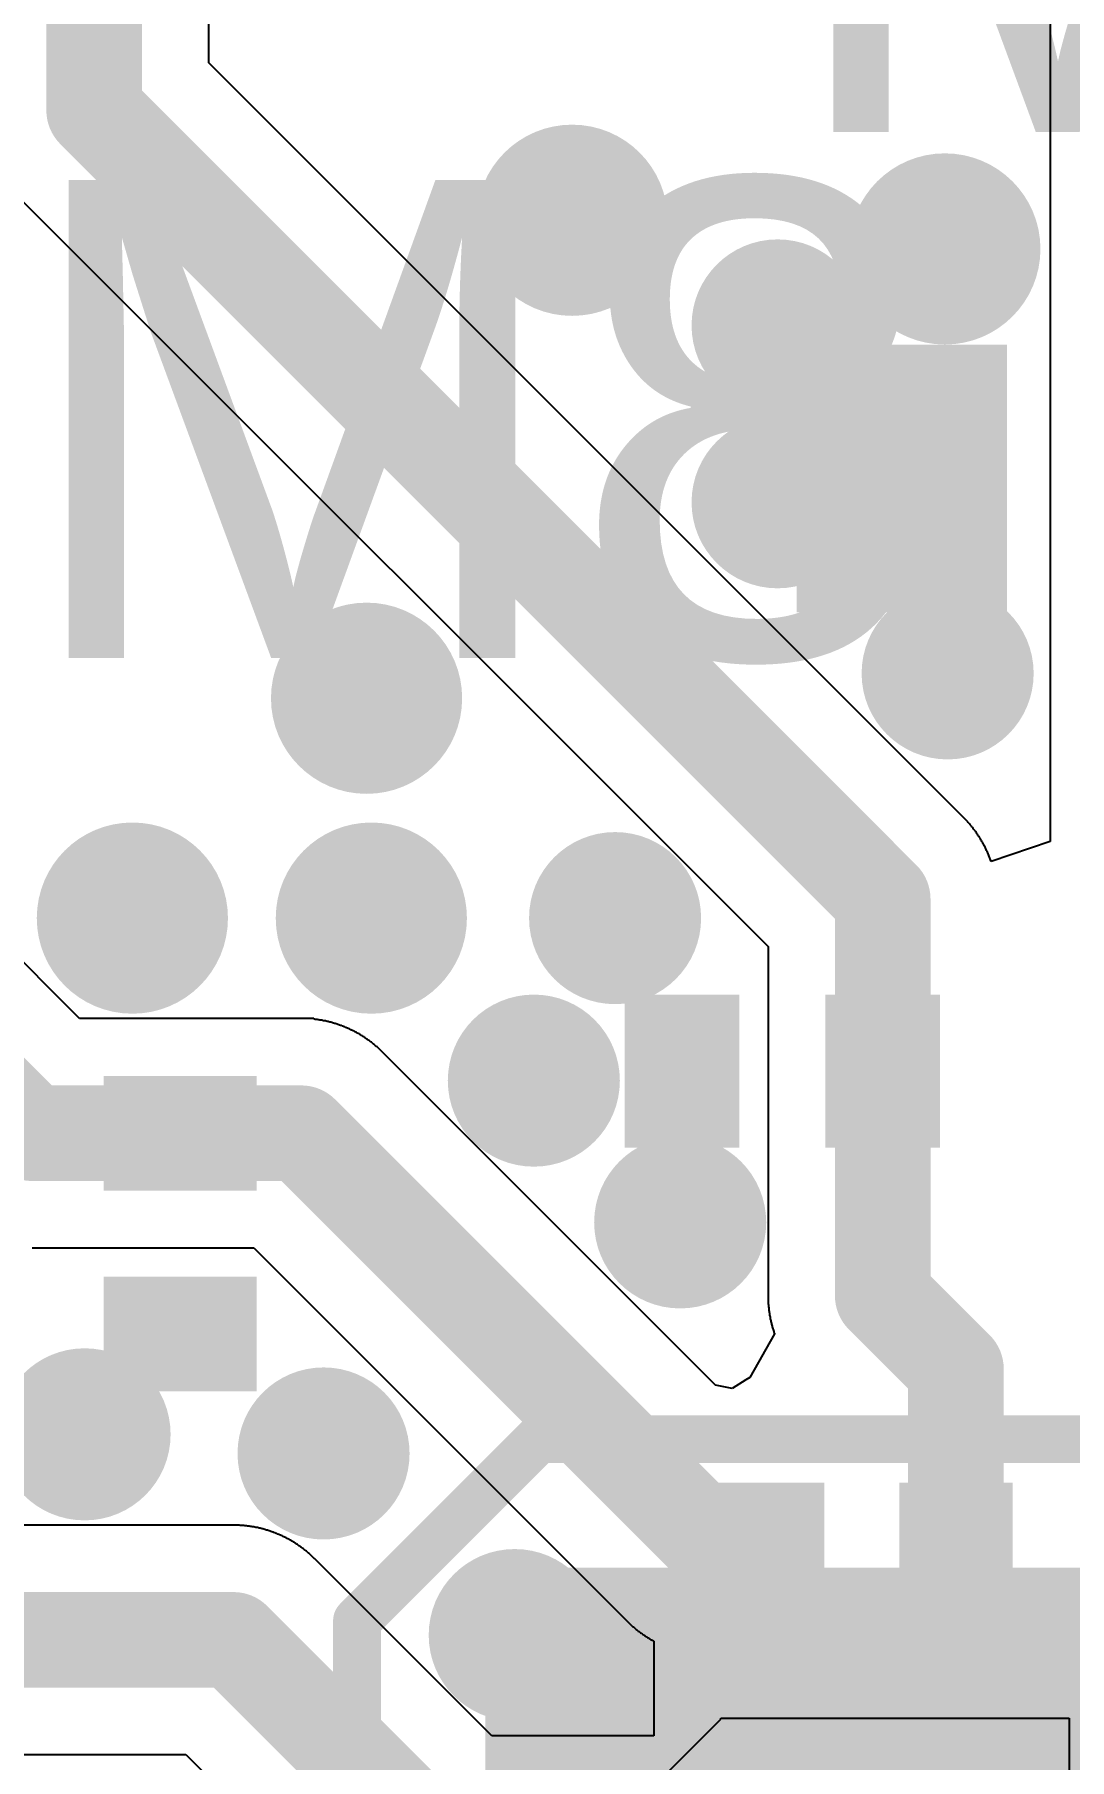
# Model space of a CAD drawing. Header units: millimetres. Extents: x -0.01 to 2.64, y -2.47 to 1.86.
# Drawn here: x 0.7438 to 0.852, y 0.639 to 0.8194 of the extents above; entities that cross this region are included whole.
import ezdxf

# ---------------------------------------------------------------- set-up
doc = ezdxf.new("R2010")
doc.units = ezdxf.units.MM
doc.header["$MEASUREMENT"] = 0
for name, color, linetype in [('BottomLayer', 5, 'Continuous'), ('BottomSolder', 6, 'Continuous'), ('MidLayer1', 16, 'Continuous'), ('MidLayer2', 76, 'Continuous'), ('TopLayer', 1, 'Continuous'), ('TopOverlay', 2, 'Continuous'), ('TopSolder', 216, 'Continuous'), ('ViaHoleLayer', 16, 'Continuous')]:
    doc.layers.add(name, color=color, linetype=linetype)
doc.styles.add('Arial', font='', dxfattribs={"height": 0.2})
doc.styles.get('Arial').set_extended_font_data('Arial')

# ---------------------------------------------------------------- blocks, each defined once
blk = doc.blocks.new('QFN16_3_3___R__G_18')
at = {"layer": 'BottomSolder'}
blk.add_hatch(color=6, dxfattribs=at).paths.add_polyline_path([(-0.05906, -0.05906), (0.05906, -0.05906), (0.05906, 0.05906), (-0.05906, 0.05906)])
at = {"layer": 'TopLayer'}
for points in [[(-0.02461, 0.06693), (-0.02461, 0.04331), (-0.03445, 0.04331), (-0.03445, 0.06693)], [(-0.00492, 0.06693), (-0.00492, 0.04331), (-0.01476, 0.04331), (-0.01476, 0.06693)], [(0.01476, 0.06693), (0.01476, 0.04331), (0.00492, 0.04331), (0.00492, 0.06693)], [(0.03445, 0.06693), (0.03445, 0.04331), (0.02461, 0.04331), (0.02461, 0.06693)], [(-0.06693, 0.03445), (-0.04331, 0.03445), (-0.04331, 0.02461), (-0.06693, 0.02461)], [(0.04331, 0.03445), (0.06693, 0.03445), (0.06693, 0.02461), (0.04331, 0.02461)], [(-0.03346, -0.03346), (-0.03346, 0.03346), (0.03346, 0.03346), (0.03346, -0.03346)], [(-0.06693, 0.01476), (-0.04331, 0.01476), (-0.04331, 0.00492), (-0.06693, 0.00492)], [(0.04331, 0.01476), (0.06693, 0.01476), (0.06693, 0.00492), (0.04331, 0.00492)], [(-0.06693, -0.00492), (-0.04331, -0.00492), (-0.04331, -0.01476), (-0.06693, -0.01476)], [(0.04331, -0.00492), (0.06693, -0.00492), (0.06693, -0.01476), (0.04331, -0.01476)], [(-0.06693, -0.02461), (-0.04331, -0.02461), (-0.04331, -0.03445), (-0.06693, -0.03445)], [(0.04331, -0.02461), (0.06693, -0.02461), (0.06693, -0.03445), (0.04331, -0.03445)], [(-0.03445, -0.06693), (-0.03445, -0.04331), (-0.02461, -0.04331), (-0.02461, -0.06693)], [(-0.01476, -0.06693), (-0.01476, -0.04331), (-0.00492, -0.04331), (-0.00492, -0.06693)], [(0.00492, -0.06693), (0.00492, -0.04331), (0.01476, -0.04331), (0.01476, -0.06693)], [(0.02461, -0.06693), (0.02461, -0.04331), (0.03445, -0.04331), (0.03445, -0.06693)]]:
    blk.add_hatch(color=1, dxfattribs=at).paths.add_polyline_path(points)
at = {"layer": 'TopSolder'}
for points in [[(-0.02361, 0.06793), (-0.02361, 0.04231), (-0.03545, 0.04231), (-0.03545, 0.06793)], [(-0.00392, 0.06793), (-0.00392, 0.04231), (-0.01576, 0.04231), (-0.01576, 0.06793)], [(0.01576, 0.06793), (0.01576, 0.04231), (0.00392, 0.04231), (0.00392, 0.06793)], [(0.03545, 0.06793), (0.03545, 0.04231), (0.02361, 0.04231), (0.02361, 0.06793)], [(-0.06793, 0.03545), (-0.04231, 0.03545), (-0.04231, 0.02361), (-0.06793, 0.02361)], [(-0.03446, -0.03446), (-0.03446, 0.03446), (0.03446, 0.03446), (0.03446, -0.03446)], [(0.04231, 0.03545), (0.06793, 0.03545), (0.06793, 0.02361), (0.04231, 0.02361)], [(-0.06793, 0.01576), (-0.04231, 0.01576), (-0.04231, 0.00392), (-0.06793, 0.00392)], [(0.04231, 0.01576), (0.06793, 0.01576), (0.06793, 0.00392), (0.04231, 0.00392)], [(-0.06793, -0.00392), (-0.04231, -0.00392), (-0.04231, -0.01576), (-0.06793, -0.01576)], [(0.04231, -0.00392), (0.06793, -0.00392), (0.06793, -0.01576), (0.04231, -0.01576)], [(-0.06793, -0.02361), (-0.04231, -0.02361), (-0.04231, -0.03545), (-0.06793, -0.03545)], [(0.04231, -0.02361), (0.06793, -0.02361), (0.06793, -0.03545), (0.04231, -0.03545)], [(-0.03545, -0.06793), (-0.03545, -0.04231), (-0.02361, -0.04231), (-0.02361, -0.06793)], [(-0.01576, -0.06793), (-0.01576, -0.04231), (-0.00392, -0.04231), (-0.00392, -0.06793)], [(0.00392, -0.06793), (0.00392, -0.04231), (0.01576, -0.04231), (0.01576, -0.06793)], [(0.02361, -0.06793), (0.02361, -0.04231), (0.03545, -0.04231), (0.03545, -0.06793)]]:
    blk.add_hatch(color=216, dxfattribs=at).paths.add_polyline_path(points)
at = {"layer": 'TopOverlay', "const_width": 0.005}
for points in [[(-0.0725, 0.0535), (-0.0535, 0.0725)], [(-0.0535, 0.0725), (-0.02997, 0.0725)], [(-0.02997, 0.0725), (0.0725, 0.0725)], [(0.0725, -0.0725), (0.0725, 0.0725)], [(-0.0725, 0.02097), (-0.0725, 0.0535)], [(-0.0725, -0.0725), (-0.0725, 0.02097)], [(-0.0725, -0.0725), (0.0725, -0.0725)]]:
    blk.add_lwpolyline(points, dxfattribs=at)
at = {"layer": 'TopOverlay', "const_width": 0.0025}
for points in [[(-0.05475, 0.0725, 1), (-0.05225, 0.0725, 1)], [(-0.05475, 0.0725, 1), (-0.05225, 0.0725, 1)], [(-0.03122, 0.0725, 1), (-0.02872, 0.0725, 1)], [(-0.03122, 0.0725, 1), (-0.02872, 0.0725, 1)], [(0.07125, 0.0725, 1), (0.07375, 0.0725, 1)], [(0.07125, 0.0725, 1), (0.07375, 0.0725, 1)], [(-0.07375, 0.0535, 1), (-0.07125, 0.0535, 1)], [(-0.07375, 0.0535, 1), (-0.07125, 0.0535, 1)], [(-0.07375, 0.02097, 1), (-0.07125, 0.02097, 1)], [(-0.07375, 0.02097, 1), (-0.07125, 0.02097, 1)], [(-0.07375, -0.0725, 1), (-0.07125, -0.0725, 1)], [(-0.07375, -0.0725, 1), (-0.07125, -0.0725, 1)], [(0.07125, -0.0725, 1), (0.07375, -0.0725, 1)], [(0.07125, -0.0725, 1), (0.07375, -0.0725, 1)]]:
    blk.add_lwpolyline(points, format="xyb", close=True, dxfattribs=at)
blk = doc.blocks.new('0402_20_26_16_26')
at = {"layer": 'TopLayer'}
for points in [[(-0.028, 0.013), (-0.008, 0.013), (-0.008, -0.013), (-0.028, -0.013)], [(0.008, 0.013), (0.028, 0.013), (0.028, -0.013), (0.008, -0.013)]]:
    blk.add_hatch(color=1, dxfattribs=at).paths.add_polyline_path(points)
at = {"layer": 'TopSolder'}
for points in [[(-0.029, 0.014), (-0.007, 0.014), (-0.007, -0.014), (-0.029, -0.014)], [(0.007, 0.014), (0.029, 0.014), (0.029, -0.014), (0.007, -0.014)]]:
    blk.add_hatch(color=216, dxfattribs=at).paths.add_polyline_path(points)
blk = doc.blocks.new('0201_10_14_11_28')
at = {"layer": 'TopLayer'}
for points in [[(-0.0155, 0.007), (-0.0055, 0.007), (-0.0055, -0.007), (-0.0155, -0.007)], [(0.0055, 0.007), (0.0155, 0.007), (0.0155, -0.007), (0.0055, -0.007)]]:
    blk.add_hatch(color=1, dxfattribs=at).paths.add_polyline_path(points)
at = {"layer": 'TopSolder'}
for points in [[(-0.0165, 0.008), (-0.0045, 0.008), (-0.0045, -0.008), (-0.0165, -0.008)], [(0.0045, 0.008), (0.0165, 0.008), (0.0165, -0.008), (0.0045, -0.008)]]:
    blk.add_hatch(color=216, dxfattribs=at).paths.add_polyline_path(points)
blk = doc.blocks.new('0201_10_14_11_30')
at = {"layer": 'TopLayer'}
for points in [[(-0.0155, 0.007), (-0.0055, 0.007), (-0.0055, -0.007), (-0.0155, -0.007)], [(0.0055, 0.007), (0.0155, 0.007), (0.0155, -0.007), (0.0055, -0.007)]]:
    blk.add_hatch(color=1, dxfattribs=at).paths.add_polyline_path(points)
at = {"layer": 'TopSolder'}
for points in [[(-0.0165, 0.008), (-0.0045, 0.008), (-0.0045, -0.008), (-0.0165, -0.008)], [(0.0045, 0.008), (0.0165, 0.008), (0.0165, -0.008), (0.0045, -0.008)]]:
    blk.add_hatch(color=216, dxfattribs=at).paths.add_polyline_path(points)

msp = doc.modelspace()

# ---------------------------------------------------------------- hatches: boundary and pattern name
at = {"layer": 'BottomLayer'}
h = msp.add_hatch(color=5, dxfattribs=at)
edge = h.paths.add_edge_path()
edge.add_arc((0.8, 0.8), 0.01, 0, 360)
h = msp.add_hatch(color=5, dxfattribs=at)
edge = h.paths.add_edge_path()
edge.add_arc((0.839, 0.797), 0.01, 0, 360)
h = msp.add_hatch(color=5, dxfattribs=at)
edge = h.paths.add_edge_path()
edge.add_arc((0.8215, 0.789), 0.009, 0, 360)
h = msp.add_hatch(color=5, dxfattribs=at)
edge = h.paths.add_edge_path()
edge.add_arc((0.8215, 0.7705), 0.009, 0, 360)
h = msp.add_hatch(color=5, dxfattribs=at)
edge = h.paths.add_edge_path()
edge.add_arc((0.83929, 0.7526), 0.009, 0, 360)
h = msp.add_hatch(color=5, dxfattribs=at)
edge = h.paths.add_edge_path()
edge.add_arc((0.7785, 0.75), 0.01, 0, 360)
h = msp.add_hatch(color=5, dxfattribs=at)
edge = h.paths.add_edge_path()
edge.add_arc((0.754, 0.727), 0.01, 0, 360)
h = msp.add_hatch(color=5, dxfattribs=at)
edge = h.paths.add_edge_path()
edge.add_arc((0.779, 0.727), 0.01, 0, 360)
h = msp.add_hatch(color=5, dxfattribs=at)
edge = h.paths.add_edge_path()
edge.add_arc((0.8045, 0.727), 0.009, 0, 360)
h = msp.add_hatch(color=5, dxfattribs=at)
edge = h.paths.add_edge_path()
edge.add_arc((0.796, 0.71), 0.009, 0, 360)
h = msp.add_hatch(color=5, dxfattribs=at)
edge = h.paths.add_edge_path()
edge.add_arc((0.81131, 0.69517), 0.009, 0, 360)
h = msp.add_hatch(color=5, dxfattribs=at)
edge = h.paths.add_edge_path()
edge.add_arc((0.749, 0.673), 0.009, 0, 360)
h = msp.add_hatch(color=5, dxfattribs=at)
edge = h.paths.add_edge_path()
edge.add_arc((0.774, 0.671), 0.009, 0, 360)
h = msp.add_hatch(color=5, dxfattribs=at)
edge = h.paths.add_edge_path()
edge.add_arc((0.794, 0.652), 0.009, 0, 360)
at = {"layer": 'MidLayer1'}
h = msp.add_hatch(color=16, dxfattribs=at)
edge = h.paths.add_edge_path()
edge.add_arc((0.8, 0.8), 0.01, 0, 360)
h = msp.add_hatch(color=16, dxfattribs=at)
edge = h.paths.add_edge_path()
edge.add_arc((0.839, 0.797), 0.01, 0, 360)
h = msp.add_hatch(color=16, dxfattribs=at)
edge = h.paths.add_edge_path()
edge.add_arc((0.8215, 0.789), 0.009, 0, 360)
h = msp.add_hatch(color=16, dxfattribs=at)
edge = h.paths.add_edge_path()
edge.add_arc((0.8215, 0.7705), 0.009, 0, 360)
h = msp.add_hatch(color=16, dxfattribs=at)
edge = h.paths.add_edge_path()
edge.add_arc((0.83929, 0.7526), 0.009, 0, 360)
h = msp.add_hatch(color=16, dxfattribs=at)
edge = h.paths.add_edge_path()
edge.add_arc((0.7785, 0.75), 0.01, 0, 360)
h = msp.add_hatch(color=16, dxfattribs=at)
edge = h.paths.add_edge_path()
edge.add_arc((0.754, 0.727), 0.01, 0, 360)
h = msp.add_hatch(color=16, dxfattribs=at)
edge = h.paths.add_edge_path()
edge.add_arc((0.779, 0.727), 0.01, 0, 360)
h = msp.add_hatch(color=16, dxfattribs=at)
edge = h.paths.add_edge_path()
edge.add_arc((0.8045, 0.727), 0.009, 0, 360)
h = msp.add_hatch(color=16, dxfattribs=at)
edge = h.paths.add_edge_path()
edge.add_arc((0.796, 0.71), 0.009, 0, 360)
h = msp.add_hatch(color=16, dxfattribs=at)
edge = h.paths.add_edge_path()
edge.add_arc((0.81131, 0.69517), 0.009, 0, 360)
h = msp.add_hatch(color=16, dxfattribs=at)
edge = h.paths.add_edge_path()
edge.add_arc((0.749, 0.673), 0.009, 0, 360)
h = msp.add_hatch(color=16, dxfattribs=at)
edge = h.paths.add_edge_path()
edge.add_arc((0.774, 0.671), 0.009, 0, 360)
h = msp.add_hatch(color=16, dxfattribs=at)
edge = h.paths.add_edge_path()
edge.add_arc((0.794, 0.652), 0.009, 0, 360)
at = {"layer": 'MidLayer2'}
h = msp.add_hatch(color=76, dxfattribs=at)
edge = h.paths.add_edge_path()
edge.add_arc((0.8, 0.8), 0.01, 0, 360)
h = msp.add_hatch(color=76, dxfattribs=at)
edge = h.paths.add_edge_path()
edge.add_arc((0.839, 0.797), 0.01, 0, 360)
h = msp.add_hatch(color=76, dxfattribs=at)
edge = h.paths.add_edge_path()
edge.add_arc((0.8215, 0.789), 0.009, 0, 360)
h = msp.add_hatch(color=76, dxfattribs=at)
edge = h.paths.add_edge_path()
edge.add_arc((0.8215, 0.7705), 0.009, 0, 360)
h = msp.add_hatch(color=76, dxfattribs=at)
edge = h.paths.add_edge_path()
edge.add_arc((0.83929, 0.7526), 0.009, 0, 360)
h = msp.add_hatch(color=76, dxfattribs=at)
edge = h.paths.add_edge_path()
edge.add_arc((0.7785, 0.75), 0.01, 0, 360)
h = msp.add_hatch(color=76, dxfattribs=at)
edge = h.paths.add_edge_path()
edge.add_arc((0.754, 0.727), 0.01, 0, 360)
h = msp.add_hatch(color=76, dxfattribs=at)
edge = h.paths.add_edge_path()
edge.add_arc((0.779, 0.727), 0.01, 0, 360)
h = msp.add_hatch(color=76, dxfattribs=at)
edge = h.paths.add_edge_path()
edge.add_arc((0.8045, 0.727), 0.009, 0, 360)
h = msp.add_hatch(color=76, dxfattribs=at)
edge = h.paths.add_edge_path()
edge.add_arc((0.796, 0.71), 0.009, 0, 360)
h = msp.add_hatch(color=76, dxfattribs=at)
edge = h.paths.add_edge_path()
edge.add_arc((0.81131, 0.69517), 0.009, 0, 360)
h = msp.add_hatch(color=76, dxfattribs=at)
edge = h.paths.add_edge_path()
edge.add_arc((0.749, 0.673), 0.009, 0, 360)
h = msp.add_hatch(color=76, dxfattribs=at)
edge = h.paths.add_edge_path()
edge.add_arc((0.774, 0.671), 0.009, 0, 360)
h = msp.add_hatch(color=76, dxfattribs=at)
edge = h.paths.add_edge_path()
edge.add_arc((0.794, 0.652), 0.009, 0, 360)
at = {"layer": 'TopLayer'}
h = msp.add_hatch(color=1, dxfattribs=at)
edge = h.paths.add_edge_path()
edge.add_arc((0.8, 0.8), 0.01, 0, 360)
h = msp.add_hatch(color=1, dxfattribs=at)
edge = h.paths.add_edge_path()
edge.add_arc((0.839, 0.797), 0.01, 0, 360)
h = msp.add_hatch(color=1, dxfattribs=at)
edge = h.paths.add_edge_path()
edge.add_arc((0.8215, 0.789), 0.009, 0, 360)
h = msp.add_hatch(color=1, dxfattribs=at)
edge = h.paths.add_edge_path()
edge.add_arc((0.8215, 0.7705), 0.009, 0, 360)
h = msp.add_hatch(color=1, dxfattribs=at)
edge = h.paths.add_edge_path()
edge.add_arc((0.83929, 0.7526), 0.009, 0, 360)
h = msp.add_hatch(color=1, dxfattribs=at)
edge = h.paths.add_edge_path()
edge.add_arc((0.7785, 0.75), 0.01, 0, 360)
h = msp.add_hatch(color=1, dxfattribs=at)
edge = h.paths.add_edge_path()
edge.add_arc((0.754, 0.727), 0.01, 0, 360)
h = msp.add_hatch(color=1, dxfattribs=at)
edge = h.paths.add_edge_path()
edge.add_arc((0.779, 0.727), 0.01, 0, 360)
h = msp.add_hatch(color=1, dxfattribs=at)
edge = h.paths.add_edge_path()
edge.add_arc((0.8045, 0.727), 0.009, 0, 360)
h = msp.add_hatch(color=1, dxfattribs=at)
edge = h.paths.add_edge_path()
edge.add_arc((0.796, 0.71), 0.009, 0, 360)
h = msp.add_hatch(color=1, dxfattribs=at)
edge = h.paths.add_edge_path()
edge.add_arc((0.81131, 0.69517), 0.009, 0, 360)
h = msp.add_hatch(color=1, dxfattribs=at)
edge = h.paths.add_edge_path()
edge.add_arc((0.749, 0.673), 0.009, 0, 360)
h = msp.add_hatch(color=1, dxfattribs=at)
edge = h.paths.add_edge_path()
edge.add_arc((0.774, 0.671), 0.009, 0, 360)
h = msp.add_hatch(color=1, dxfattribs=at)
edge = h.paths.add_edge_path()
edge.add_arc((0.794, 0.652), 0.009, 0, 360)
at = {"layer": 'ViaHoleLayer'}
h = msp.add_hatch(color=16, dxfattribs=at)
edge = h.paths.add_edge_path()
edge.add_arc((0.8, 0.8), 0.005, 0, 360)
h = msp.add_hatch(color=16, dxfattribs=at)
edge = h.paths.add_edge_path()
edge.add_arc((0.839, 0.797), 0.005, 0, 360)
h = msp.add_hatch(color=16, dxfattribs=at)
edge = h.paths.add_edge_path()
edge.add_arc((0.8215, 0.789), 0.004, 0, 360)
h = msp.add_hatch(color=16, dxfattribs=at)
edge = h.paths.add_edge_path()
edge.add_arc((0.8215, 0.7705), 0.004, 0, 360)
h = msp.add_hatch(color=16, dxfattribs=at)
edge = h.paths.add_edge_path()
edge.add_arc((0.83929, 0.7526), 0.004, 0, 360)
h = msp.add_hatch(color=16, dxfattribs=at)
edge = h.paths.add_edge_path()
edge.add_arc((0.7785, 0.75), 0.005, 0, 360)
h = msp.add_hatch(color=16, dxfattribs=at)
edge = h.paths.add_edge_path()
edge.add_arc((0.754, 0.727), 0.005, 0, 360)
h = msp.add_hatch(color=16, dxfattribs=at)
edge = h.paths.add_edge_path()
edge.add_arc((0.779, 0.727), 0.005, 0, 360)
h = msp.add_hatch(color=16, dxfattribs=at)
edge = h.paths.add_edge_path()
edge.add_arc((0.8045, 0.727), 0.004, 0, 360)
h = msp.add_hatch(color=16, dxfattribs=at)
edge = h.paths.add_edge_path()
edge.add_arc((0.796, 0.71), 0.004, 0, 360)
h = msp.add_hatch(color=16, dxfattribs=at)
edge = h.paths.add_edge_path()
edge.add_arc((0.81131, 0.69517), 0.004, 0, 360)
h = msp.add_hatch(color=16, dxfattribs=at)
edge = h.paths.add_edge_path()
edge.add_arc((0.749, 0.673), 0.004, 0, 360)
h = msp.add_hatch(color=16, dxfattribs=at)
edge = h.paths.add_edge_path()
edge.add_arc((0.774, 0.671), 0.004, 0, 360)
h = msp.add_hatch(color=16, dxfattribs=at)
edge = h.paths.add_edge_path()
edge.add_arc((0.794, 0.652), 0.004, 0, 360)

# ---------------------------------------------------------------- linework, layer by layer
at = {"layer": 'TopLayer'}
for p, q in [((0.85, 1.30253), (0.85, 0.802)), ((0.762, 0.81647), (0.762, 0.845)), ((0.84097, 0.7375), (0.762, 0.81647)), ((0.74151, 0.80301), (0.8205, 0.72403)), ((0.74847, 0.7165), (0.662, 0.80297)), ((0.85, 0.802), (0.85, 0.735)), ((0.84099, 0.73749), (0.84097, 0.7375)), ((0.84105, 0.73742), (0.84099, 0.73749)), ((0.84112, 0.73735), (0.84105, 0.73742)), ((0.84119, 0.73728), (0.84112, 0.73735)), ((0.84126, 0.73721), (0.84119, 0.73728)), ((0.84132, 0.73713), (0.84126, 0.73721)), ((0.84139, 0.73706), (0.84132, 0.73713)), ((0.84145, 0.73699), (0.84139, 0.73706)), ((0.84152, 0.73692), (0.84145, 0.73699)), ((0.84158, 0.73685), (0.84152, 0.73692)), ((0.84164, 0.73677), (0.84158, 0.73685)), ((0.84171, 0.7367), (0.84164, 0.73677)), ((0.84177, 0.73662), (0.84171, 0.7367)), ((0.84183, 0.73655), (0.84177, 0.73662)), ((0.84189, 0.73647), (0.84183, 0.73655)), ((0.84195, 0.73639), (0.84189, 0.73647)), ((0.84201, 0.73632), (0.84195, 0.73639)), ((0.84207, 0.73624), (0.84201, 0.73632)), ((0.84213, 0.73616), (0.84207, 0.73624)), ((0.84219, 0.73608), (0.84213, 0.73616)), ((0.84224, 0.73601), (0.84219, 0.73608)), ((0.8423, 0.73593), (0.84224, 0.73601)), ((0.84235, 0.73585), (0.8423, 0.73593)), ((0.84241, 0.73577), (0.84235, 0.73585)), ((0.84246, 0.73569), (0.84241, 0.73577)), ((0.84252, 0.73561), (0.84246, 0.73569)), ((0.84257, 0.73552), (0.84252, 0.73561)), ((0.84262, 0.73544), (0.84257, 0.73552)), ((0.84268, 0.73536), (0.84262, 0.73544)), ((0.84273, 0.73528), (0.84268, 0.73536)), ((0.84278, 0.7352), (0.84273, 0.73528)), ((0.84283, 0.73511), (0.84278, 0.7352)), ((0.84288, 0.73503), (0.84283, 0.73511)), ((0.84292, 0.73494), (0.84288, 0.73503)), ((0.84297, 0.73486), (0.84292, 0.73494)), ((0.84302, 0.73477), (0.84297, 0.73486)), ((0.84307, 0.73469), (0.84302, 0.73477)), ((0.84311, 0.7346), (0.84307, 0.73469)), ((0.84316, 0.73452), (0.84311, 0.7346)), ((0.8432, 0.73443), (0.84316, 0.73452)), ((0.84324, 0.73434), (0.8432, 0.73443)), ((0.85, 0.735), (0.84384, 0.73291)), ((0.84329, 0.73426), (0.84324, 0.73434)), ((0.84333, 0.73417), (0.84329, 0.73426)), ((0.84337, 0.73408), (0.84333, 0.73417)), ((0.84341, 0.73399), (0.84337, 0.73408)), ((0.84345, 0.7339), (0.84341, 0.73399)), ((0.84349, 0.73382), (0.84345, 0.7339)), ((0.84353, 0.73373), (0.84349, 0.73382)), ((0.84357, 0.73364), (0.84353, 0.73373)), ((0.84361, 0.73355), (0.84357, 0.73364)), ((0.84364, 0.73346), (0.84361, 0.73355)), ((0.84368, 0.73337), (0.84364, 0.73346)), ((0.84371, 0.73328), (0.84368, 0.73337)), ((0.84375, 0.73319), (0.84371, 0.73328)), ((0.84378, 0.73309), (0.84375, 0.73319)), ((0.84381, 0.733), (0.84378, 0.73309)), ((0.84384, 0.73291), (0.84381, 0.733)), ((0.8205, 0.72403), (0.8205, 0.68752)), ((0.7665, 0.7165), (0.74847, 0.7165)), ((0.77167, 0.7165), (0.7665, 0.7165)), ((0.77168, 0.7165), (0.77167, 0.7165)), ((0.773, 0.7165), (0.77168, 0.7165)), ((0.773, 0.71643), (0.773, 0.7165)), ((0.77304, 0.71642), (0.773, 0.71643)), ((0.77313, 0.71641), (0.77304, 0.71642)), ((0.77323, 0.7164), (0.77313, 0.71641)), ((0.77333, 0.71639), (0.77323, 0.7164)), ((0.77342, 0.71637), (0.77333, 0.71639)), ((0.77352, 0.71636), (0.77342, 0.71637)), ((0.77362, 0.71634), (0.77352, 0.71636)), ((0.77371, 0.71633), (0.77362, 0.71634)), ((0.77381, 0.71631), (0.77371, 0.71633)), ((0.7739, 0.71629), (0.77381, 0.71631)), ((0.774, 0.71627), (0.7739, 0.71629)), ((0.77409, 0.71626), (0.774, 0.71627)), ((0.77419, 0.71624), (0.77409, 0.71626)), ((0.77428, 0.71621), (0.77419, 0.71624)), ((0.77438, 0.71619), (0.77428, 0.71621)), ((0.77447, 0.71617), (0.77438, 0.71619)), ((0.77457, 0.71615), (0.77447, 0.71617)), ((0.77466, 0.71612), (0.77457, 0.71615)), ((0.77475, 0.7161), (0.77466, 0.71612)), ((0.77485, 0.71607), (0.77475, 0.7161)), ((0.77494, 0.71605), (0.77485, 0.71607)), ((0.77504, 0.71602), (0.77494, 0.71605)), ((0.77513, 0.71599), (0.77504, 0.71602)), ((0.77522, 0.71597), (0.77513, 0.71599)), ((0.77531, 0.71594), (0.77522, 0.71597)), ((0.77541, 0.71591), (0.77531, 0.71594)), ((0.7755, 0.71588), (0.77541, 0.71591)), ((0.77559, 0.71584), (0.7755, 0.71588)), ((0.77568, 0.71581), (0.77559, 0.71584)), ((0.77577, 0.71578), (0.77568, 0.71581)), ((0.77587, 0.71575), (0.77577, 0.71578)), ((0.77596, 0.71571), (0.77587, 0.71575)), ((0.77605, 0.71568), (0.77596, 0.71571)), ((0.77614, 0.71564), (0.77605, 0.71568)), ((0.77623, 0.71561), (0.77614, 0.71564)), ((0.77632, 0.71557), (0.77623, 0.71561)), ((0.77641, 0.71553), (0.77632, 0.71557)), ((0.7765, 0.71549), (0.77641, 0.71553)), ((0.77658, 0.71545), (0.7765, 0.71549)), ((0.77667, 0.71541), (0.77658, 0.71545)), ((0.77676, 0.71537), (0.77667, 0.71541)), ((0.77685, 0.71533), (0.77676, 0.71537)), ((0.77694, 0.71529), (0.77685, 0.71533)), ((0.77702, 0.71524), (0.77694, 0.71529)), ((0.77711, 0.7152), (0.77702, 0.71524)), ((0.7772, 0.71516), (0.77711, 0.7152)), ((0.77728, 0.71511), (0.7772, 0.71516)), ((0.77737, 0.71507), (0.77728, 0.71511)), ((0.77745, 0.71502), (0.77737, 0.71507)), ((0.77754, 0.71497), (0.77745, 0.71502)), ((0.77762, 0.71492), (0.77754, 0.71497)), ((0.77771, 0.71488), (0.77762, 0.71492)), ((0.77779, 0.71483), (0.77771, 0.71488)), ((0.77788, 0.71478), (0.77779, 0.71483)), ((0.77796, 0.71473), (0.77788, 0.71478)), ((0.77804, 0.71468), (0.77796, 0.71473)), ((0.77812, 0.71462), (0.77804, 0.71468)), ((0.77821, 0.71457), (0.77812, 0.71462)), ((0.77829, 0.71452), (0.77821, 0.71457)), ((0.77837, 0.71446), (0.77829, 0.71452)), ((0.77845, 0.71441), (0.77837, 0.71446)), ((0.77853, 0.71435), (0.77845, 0.71441)), ((0.77861, 0.7143), (0.77853, 0.71435)), ((0.77869, 0.71424), (0.77861, 0.7143)), ((0.77877, 0.71419), (0.77869, 0.71424)), ((0.77884, 0.71413), (0.77877, 0.71419)), ((0.77892, 0.71407), (0.77884, 0.71413)), ((0.779, 0.71401), (0.77892, 0.71407)), ((0.77908, 0.71395), (0.779, 0.71401)), ((0.77915, 0.71389), (0.77908, 0.71395)), ((0.77923, 0.71383), (0.77915, 0.71389)), ((0.7793, 0.71377), (0.77923, 0.71383)), ((0.77938, 0.71371), (0.7793, 0.71377)), ((0.77945, 0.71364), (0.77938, 0.71371)), ((0.77953, 0.71358), (0.77945, 0.71364)), ((0.7796, 0.71352), (0.77953, 0.71358)), ((0.77967, 0.71345), (0.7796, 0.71352)), ((0.77974, 0.71339), (0.77967, 0.71345)), ((0.77982, 0.71332), (0.77974, 0.71339)), ((0.77989, 0.71326), (0.77982, 0.71332)), ((0.77996, 0.71319), (0.77989, 0.71326)), ((0.78003, 0.71312), (0.77996, 0.71319)), ((0.7801, 0.71305), (0.78003, 0.71312)), ((0.78017, 0.71299), (0.7801, 0.71305)), ((0.81499, 0.67816), (0.78017, 0.71299)), ((0.74352, 0.6925), (0.76671, 0.6925)), ((0.76671, 0.6925), (0.80575, 0.65346)), ((0.8205, 0.68752), (0.8205, 0.6875)), ((0.8205, 0.6875), (0.8205, 0.6874)), ((0.8205, 0.6874), (0.8205, 0.68731)), ((0.8205, 0.68731), (0.8205, 0.68721)), ((0.8205, 0.68721), (0.82051, 0.68711)), ((0.82051, 0.68711), (0.82051, 0.68701)), ((0.82051, 0.68701), (0.82051, 0.68692)), ((0.82051, 0.68692), (0.82052, 0.68682)), ((0.82052, 0.68682), (0.82053, 0.68672)), ((0.82053, 0.68672), (0.82053, 0.68663)), ((0.82053, 0.68663), (0.82054, 0.68653)), ((0.82054, 0.68653), (0.82055, 0.68643)), ((0.82055, 0.68643), (0.82056, 0.68634)), ((0.82056, 0.68634), (0.82057, 0.68624)), ((0.82057, 0.68624), (0.82058, 0.68614)), ((0.82058, 0.68614), (0.82059, 0.68605)), ((0.82059, 0.68605), (0.8206, 0.68595)), ((0.8206, 0.68595), (0.82061, 0.68585)), ((0.82061, 0.68585), (0.82063, 0.68576)), ((0.82063, 0.68576), (0.82064, 0.68566)), ((0.82064, 0.68566), (0.82066, 0.68557)), ((0.82066, 0.68557), (0.82067, 0.68547)), ((0.82067, 0.68547), (0.82069, 0.68537)), ((0.82069, 0.68537), (0.82071, 0.68528)), ((0.82071, 0.68528), (0.82073, 0.68518)), ((0.82073, 0.68518), (0.82074, 0.68509)), ((0.82074, 0.68509), (0.82076, 0.68499)), ((0.82076, 0.68499), (0.82079, 0.6849)), ((0.82079, 0.6849), (0.82081, 0.6848)), ((0.82081, 0.6848), (0.82083, 0.68471)), ((0.82083, 0.68471), (0.82085, 0.68461)), ((0.82085, 0.68461), (0.82088, 0.68452)), ((0.82088, 0.68452), (0.8209, 0.68443)), ((0.8209, 0.68443), (0.82093, 0.68433)), ((0.82093, 0.68433), (0.82095, 0.68424)), ((0.82095, 0.68424), (0.82098, 0.68414)), ((0.82098, 0.68414), (0.82101, 0.68405)), ((0.82101, 0.68405), (0.82103, 0.68396)), ((0.82103, 0.68396), (0.82106, 0.68387)), ((0.82119, 0.6835), (0.8186, 0.67896)), ((0.82106, 0.68387), (0.82109, 0.68377)), ((0.82109, 0.68377), (0.82112, 0.68368)), ((0.82112, 0.68368), (0.82116, 0.68359)), ((0.82116, 0.68359), (0.82119, 0.6835)), ((0.81819, 0.67869), (0.81675, 0.6778)), ((0.81859, 0.67895), (0.81819, 0.67869)), ((0.8186, 0.67896), (0.81859, 0.67895)), ((0.81675, 0.6778), (0.81499, 0.67816)), ((0.76457, 0.6635), (0.70456, 0.6635)), ((0.76458, 0.6635), (0.76457, 0.6635)), ((0.76468, 0.6635), (0.76458, 0.6635)), ((0.76478, 0.6635), (0.76468, 0.6635)), ((0.76488, 0.6635), (0.76478, 0.6635)), ((0.76497, 0.66349), (0.76488, 0.6635)), ((0.76507, 0.66349), (0.76497, 0.66349)), ((0.76517, 0.66349), (0.76507, 0.66349)), ((0.76526, 0.66348), (0.76517, 0.66349)), ((0.76536, 0.66347), (0.76526, 0.66348)), ((0.76546, 0.66347), (0.76536, 0.66347)), ((0.76556, 0.66346), (0.76546, 0.66347)), ((0.76565, 0.66345), (0.76556, 0.66346)), ((0.76575, 0.66344), (0.76565, 0.66345)), ((0.76585, 0.66343), (0.76575, 0.66344)), ((0.76594, 0.66342), (0.76585, 0.66343)), ((0.76604, 0.66341), (0.76594, 0.66342)), ((0.76613, 0.6634), (0.76604, 0.66341)), ((0.76623, 0.66339), (0.76613, 0.6634)), ((0.76633, 0.66337), (0.76623, 0.66339)), ((0.76642, 0.66336), (0.76633, 0.66337)), ((0.76652, 0.66334), (0.76642, 0.66336)), ((0.76662, 0.66333), (0.76652, 0.66334)), ((0.76671, 0.66331), (0.76662, 0.66333)), ((0.76681, 0.66329), (0.76671, 0.66331)), ((0.7669, 0.66327), (0.76681, 0.66329)), ((0.767, 0.66326), (0.7669, 0.66327)), ((0.76709, 0.66324), (0.767, 0.66326)), ((0.76719, 0.66321), (0.76709, 0.66324)), ((0.76728, 0.66319), (0.76719, 0.66321)), ((0.76738, 0.66317), (0.76728, 0.66319)), ((0.76747, 0.66315), (0.76738, 0.66317)), ((0.76757, 0.66312), (0.76747, 0.66315)), ((0.76766, 0.6631), (0.76757, 0.66312)), ((0.76775, 0.66307), (0.76766, 0.6631)), ((0.76785, 0.66305), (0.76775, 0.66307)), ((0.76794, 0.66302), (0.76785, 0.66305)), ((0.76803, 0.66299), (0.76794, 0.66302)), ((0.76813, 0.66297), (0.76803, 0.66299)), ((0.76822, 0.66294), (0.76813, 0.66297)), ((0.76831, 0.66291), (0.76822, 0.66294)), ((0.7684, 0.66288), (0.76831, 0.66291)), ((0.7685, 0.66284), (0.7684, 0.66288)), ((0.76859, 0.66281), (0.7685, 0.66284)), ((0.76868, 0.66278), (0.76859, 0.66281)), ((0.76877, 0.66275), (0.76868, 0.66278)), ((0.76886, 0.66271), (0.76877, 0.66275)), ((0.76895, 0.66268), (0.76886, 0.66271)), ((0.76904, 0.66264), (0.76895, 0.66268)), ((0.76913, 0.66261), (0.76904, 0.66264)), ((0.76922, 0.66257), (0.76913, 0.66261)), ((0.76931, 0.66253), (0.76922, 0.66257)), ((0.7694, 0.66249), (0.76931, 0.66253)), ((0.76949, 0.66245), (0.7694, 0.66249)), ((0.76958, 0.66241), (0.76949, 0.66245)), ((0.76967, 0.66237), (0.76958, 0.66241)), ((0.76975, 0.66233), (0.76967, 0.66237)), ((0.76984, 0.66229), (0.76975, 0.66233)), ((0.76993, 0.66224), (0.76984, 0.66229)), ((0.77002, 0.6622), (0.76993, 0.66224)), ((0.7701, 0.66216), (0.77002, 0.6622)), ((0.77019, 0.66211), (0.7701, 0.66216)), ((0.77027, 0.66207), (0.77019, 0.66211)), ((0.77036, 0.66202), (0.77027, 0.66207)), ((0.77044, 0.66197), (0.77036, 0.66202)), ((0.77053, 0.66192), (0.77044, 0.66197)), ((0.77061, 0.66188), (0.77053, 0.66192)), ((0.7707, 0.66183), (0.77061, 0.66188)), ((0.77078, 0.66178), (0.7707, 0.66183)), ((0.77086, 0.66173), (0.77078, 0.66178)), ((0.77095, 0.66168), (0.77086, 0.66173)), ((0.77103, 0.66162), (0.77095, 0.66168)), ((0.77111, 0.66157), (0.77103, 0.66162)), ((0.77119, 0.66152), (0.77111, 0.66157)), ((0.77127, 0.66146), (0.77119, 0.66152)), ((0.77135, 0.66141), (0.77127, 0.66146)), ((0.77143, 0.66135), (0.77135, 0.66141)), ((0.77151, 0.6613), (0.77143, 0.66135)), ((0.77159, 0.66124), (0.77151, 0.6613)), ((0.77167, 0.66119), (0.77159, 0.66124)), ((0.77175, 0.66113), (0.77167, 0.66119)), ((0.77183, 0.66107), (0.77175, 0.66113)), ((0.7719, 0.66101), (0.77183, 0.66107)), ((0.77198, 0.66095), (0.7719, 0.66101)), ((0.77206, 0.66089), (0.77198, 0.66095)), ((0.77213, 0.66083), (0.77206, 0.66089)), ((0.77221, 0.66077), (0.77213, 0.66083)), ((0.77228, 0.66071), (0.77221, 0.66077)), ((0.77236, 0.66064), (0.77228, 0.66071)), ((0.77243, 0.66058), (0.77236, 0.66064)), ((0.7725, 0.66052), (0.77243, 0.66058)), ((0.77258, 0.66045), (0.7725, 0.66052)), ((0.77265, 0.66039), (0.77258, 0.66045)), ((0.77272, 0.66032), (0.77265, 0.66039)), ((0.77279, 0.66026), (0.77272, 0.66032)), ((0.77286, 0.66019), (0.77279, 0.66026)), ((0.77293, 0.66012), (0.77286, 0.66019)), ((0.773, 0.66005), (0.77293, 0.66012)), ((0.77307, 0.65999), (0.773, 0.66005)), ((0.77308, 0.65997), (0.77307, 0.65999)), ((0.79161, 0.64145), (0.77308, 0.65997)), ((0.80575, 0.65346), (0.80577, 0.65344)), ((0.80577, 0.65344), (0.80583, 0.65338)), ((0.80583, 0.65338), (0.8059, 0.65331)), ((0.8059, 0.65331), (0.80597, 0.65324)), ((0.80597, 0.65324), (0.80605, 0.65317)), ((0.80605, 0.65317), (0.80612, 0.65311)), ((0.80612, 0.65311), (0.80619, 0.65304)), ((0.80619, 0.65304), (0.80626, 0.65298)), ((0.80626, 0.65298), (0.80633, 0.65291)), ((0.80633, 0.65291), (0.80641, 0.65285)), ((0.80641, 0.65285), (0.80648, 0.65279)), ((0.80648, 0.65279), (0.80655, 0.65272)), ((0.80655, 0.65272), (0.80663, 0.65266)), ((0.80663, 0.65266), (0.8067, 0.6526)), ((0.8067, 0.6526), (0.80678, 0.65254)), ((0.80678, 0.65254), (0.80686, 0.65248)), ((0.80686, 0.65248), (0.80693, 0.65242)), ((0.80693, 0.65242), (0.80701, 0.65236)), ((0.80701, 0.65236), (0.80709, 0.6523)), ((0.80709, 0.6523), (0.80717, 0.65224)), ((0.80717, 0.65224), (0.80724, 0.65219)), ((0.80724, 0.65219), (0.80732, 0.65213)), ((0.80732, 0.65213), (0.8074, 0.65207)), ((0.8074, 0.65207), (0.80748, 0.65202)), ((0.80748, 0.65202), (0.80756, 0.65196)), ((0.80756, 0.65196), (0.80765, 0.65191)), ((0.80765, 0.65191), (0.80773, 0.65186)), ((0.80773, 0.65186), (0.80781, 0.65181)), ((0.80781, 0.65181), (0.80789, 0.65175)), ((0.80789, 0.65175), (0.80797, 0.6517)), ((0.80797, 0.6517), (0.80806, 0.65165)), ((0.80806, 0.65165), (0.80814, 0.6516)), ((0.80814, 0.6516), (0.80822, 0.65155)), ((0.80822, 0.65155), (0.80831, 0.6515)), ((0.80831, 0.6515), (0.80839, 0.65146)), ((0.80839, 0.65146), (0.80848, 0.65141)), ((0.80848, 0.65141), (0.80855, 0.65137)), ((0.80855, 0.65137), (0.80855, 0.64145)), ((0.80669, 0.63434), (0.81555, 0.6432)), ((0.81555, 0.6432), (0.81555, 0.64331)), ((0.81555, 0.64331), (0.852, 0.64331)), ((0.852, 0.64331), (0.852, 0.615)), ((0.80855, 0.64145), (0.79161, 0.64145)), ((0.69961, 0.6395), (0.75961, 0.6395)), ((0.75961, 0.6395), (0.77552, 0.62359))]:
    msp.add_line(p, q, dxfattribs=at)
at = {"layer": 'TopLayer', "const_width": 0.01}
for points in [[(0.75, 0.8115), (0.75, 0.862)], [(0.75, 0.8115), (0.8325, 0.729)], [(0.65, 0.798), (0.7435, 0.7045)], [(0.8325, 0.711), (0.8325, 0.729)], [(0.8325, 0.6875), (0.8325, 0.711)], [(0.7435, 0.7045), (0.759, 0.7045)], [(0.759, 0.7045), (0.77168, 0.7045)], [(0.77168, 0.7045), (0.81425, 0.66193)], [(0.8325, 0.6875), (0.84016, 0.67984)], [(0.84016, 0.65512), (0.84016, 0.67984)], [(0.81425, 0.66193), (0.82039, 0.66193)], [(0.82039, 0.66193), (0.82047, 0.66185)], [(0.82047, 0.65512), (0.82047, 0.66185)], [(0.735, 0.6515), (0.76458, 0.6515)], [(0.76458, 0.6515), (0.78556, 0.63053)]]:
    msp.add_lwpolyline(points, dxfattribs=at)
at = {"layer": 'TopLayer', "const_width": 0.005}
for points in [[(0.7475, 0.8115, 1), (0.7525, 0.8115, 1)], [(0.7475, 0.8115, 1), (0.7525, 0.8115, 1)], [(0.83, 0.729, 1), (0.835, 0.729, 1)], [(0.83, 0.729, 1), (0.835, 0.729, 1)], [(0.83, 0.711, 1), (0.835, 0.711, 1)], [(0.83, 0.711, 1), (0.835, 0.711, 1)], [(0.741, 0.7045, 1), (0.746, 0.7045, 1)], [(0.741, 0.7045, 1), (0.746, 0.7045, 1)], [(0.7565, 0.7045, 1), (0.7615, 0.7045, 1)], [(0.7565, 0.7045, 1), (0.7615, 0.7045, 1)], [(0.76918, 0.7045, 1), (0.77418, 0.7045, 1)], [(0.76918, 0.7045, 1), (0.77418, 0.7045, 1)], [(0.83, 0.6875, 1), (0.835, 0.6875, 1)], [(0.83, 0.6875, 1), (0.835, 0.6875, 1)], [(0.83766, 0.67984, 1), (0.84266, 0.67984, 1)], [(0.83766, 0.67984, 1), (0.84266, 0.67984, 1)], [(0.81175, 0.66193, 1), (0.81675, 0.66193, 1)], [(0.81175, 0.66193, 1), (0.81675, 0.66193, 1)], [(0.81789, 0.66193, 1), (0.82289, 0.66193, 1)], [(0.81789, 0.66193, 1), (0.82289, 0.66193, 1)], [(0.81797, 0.66185, 1), (0.82297, 0.66185, 1)], [(0.81797, 0.66185, 1), (0.82297, 0.66185, 1)], [(0.81797, 0.65512, 1), (0.82297, 0.65512, 1)], [(0.83766, 0.65512, 1), (0.84266, 0.65512, 1)], [(0.76208, 0.6515, 1), (0.76708, 0.6515, 1)], [(0.76208, 0.6515, 1), (0.76708, 0.6515, 1)]]:
    msp.add_lwpolyline(points, format="xyb", close=True, dxfattribs=at)

# ---------------------------------------------------------------- block references
for name, p in [('0402_20_26_16_26', (0.8525, 0.773)), ('0201_10_14_11_28', (0.822, 0.711)), ('QFN16_3_3___R__G_18', (0.85, 0.6))]:
    msp.add_blockref(name, p)
at = {"rotation": 90}
msp.add_blockref('0201_10_14_11_30', (0.759, 0.694), dxfattribs=at)

# ---------------------------------------------------------------- texts
at = {"layer": 'TopOverlay', "style": 'Arial'}
for s, p in [('M9', (0.82161, 0.80922)), ('M8', (0.74161, 0.75422))]:
    msp.add_text(s, height=0.05, dxfattribs=at).set_placement(p)

doc.saveas('drawing.dxf')
